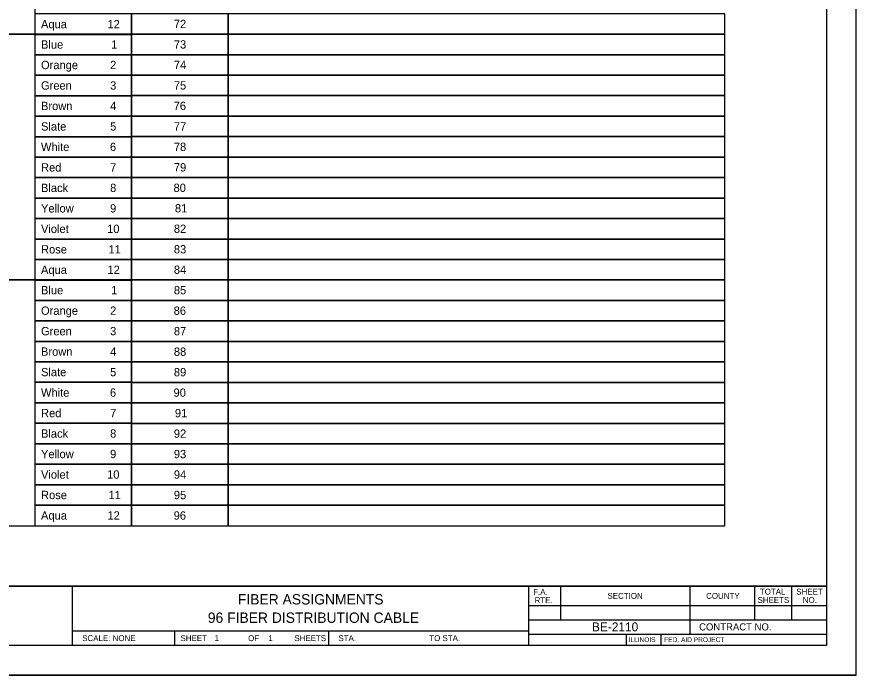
# Model space of a CAD drawing. Extents: x 788194 to 789894, y 1849847 to 1850947.
# Drawn here: x 789186 to 789894, y 1849847 to 1850402 of the extents above; entities that cross this region are included whole.
import ezdxf

# ---------------------------------------------------------------- set-up
doc = ezdxf.new("R2010")
doc.units = 0
for name, color, linetype in [('Sheets_50 Reference Boundary', 7, 'Continuous'), ('Sheets_General Details', 7, 'Continuous'), ('Sheets_Printer Plotting Border', 7, 'Continuous')]:
    doc.layers.add(name, color=color, linetype=linetype)

msp = doc.modelspace()

# ---------------------------------------------------------------- linework, layer by layer
at = {"layer": 'Sheets_50 Reference Boundary'}
msp.add_lwpolyline([(788294.19, 1850921.58), (789869.19, 1850921.58), (789869.19, 1849921.59), (788294.19, 1849921.59)], close=True, dxfattribs=at)
at = {"layer": 'Sheets_General Details'}
for p, q in [((789894.19, 1849846.59), (789894.19, 1850946.59)), ((788294.19, 1849921.59), (789869.19, 1849921.59)), ((789232.9, 1849921.59), (789232.9, 1849871.59)), ((789617.9, 1849921.59), (789617.9, 1849871.59)), ((789644.91, 1849921.59), (789644.91, 1849893.33)), ((789753.91, 1849921.59), (789753.91, 1849881.33)), ((789808.51, 1849921.59), (789808.51, 1849893.33)), ((789839.56, 1849921.59), (789839.56, 1849893.33)), ((789617.9, 1849905.33), (789869.19, 1849905.33)), ((789617.9, 1849893.33), (789869.19, 1849893.33)), ((789232.9, 1849884.09), (789617.9, 1849884.09)), ((789319.19, 1849884.09), (789319.19, 1849871.59)), ((789449.19, 1849884.09), (789449.19, 1849871.59)), ((789617.9, 1849881.33), (789869.19, 1849881.33)), ((789700.26, 1849881.33), (789700.26, 1849871.59)), ((789729.26, 1849881.33), (789729.26, 1849871.59)), ((789894.19, 1849846.59), (788194.19, 1849846.59))]:
    msp.add_line(p, q, dxfattribs=at)
for points in [[(788294.19, 1850921.59), (789869.19, 1850921.59), (789869.19, 1849871.59), (788294.19, 1849871.59)], [(789081.69, 1850387.11), (789201.61, 1850387.11), (789201.61, 1850594.35), (789081.69, 1850594.35)], [(789201.53, 1850386.93), (789282.99, 1850386.93), (789282.99, 1850404.2), (789201.53, 1850404.2)], [(789283.07, 1850387.11), (789364.53, 1850387.11), (789364.53, 1850404.38), (789283.07, 1850404.38)], [(789364.53, 1850387.11), (789783.3, 1850387.11), (789783.3, 1850404.38), (789364.53, 1850404.38)], [(789081.69, 1850179.86), (789201.61, 1850179.86), (789201.61, 1850387.11), (789081.69, 1850387.11)], [(789201.53, 1850369.77), (789282.99, 1850369.77), (789282.99, 1850387.04), (789201.53, 1850387.04)], [(789283.07, 1850369.83), (789364.53, 1850369.83), (789364.53, 1850387.11), (789283.07, 1850387.11)], [(789364.53, 1850369.83), (789783.3, 1850369.83), (789783.3, 1850387.11), (789364.53, 1850387.11)], [(789201.53, 1850352.5), (789282.99, 1850352.5), (789282.99, 1850369.77), (789201.53, 1850369.77)], [(789283.07, 1850352.56), (789364.53, 1850352.56), (789364.53, 1850369.83), (789283.07, 1850369.83)], [(789364.53, 1850352.56), (789783.3, 1850352.56), (789783.3, 1850369.83), (789364.53, 1850369.83)], [(789201.53, 1850335.23), (789282.99, 1850335.23), (789282.99, 1850352.5), (789201.53, 1850352.5)], [(789283.07, 1850335.29), (789364.53, 1850335.29), (789364.53, 1850352.56), (789283.07, 1850352.56)], [(789364.53, 1850335.29), (789783.3, 1850335.29), (789783.3, 1850352.56), (789364.53, 1850352.56)], [(789201.53, 1850317.96), (789282.99, 1850317.96), (789282.99, 1850335.23), (789201.53, 1850335.23)], [(789283.07, 1850318.02), (789364.53, 1850318.02), (789364.53, 1850335.29), (789283.07, 1850335.29)], [(789364.53, 1850318.02), (789783.3, 1850318.02), (789783.3, 1850335.29), (789364.53, 1850335.29)], [(789201.53, 1850300.69), (789282.99, 1850300.69), (789282.99, 1850317.96), (789201.53, 1850317.96)], [(789283.07, 1850300.75), (789364.53, 1850300.75), (789364.53, 1850318.02), (789283.07, 1850318.02)], [(789364.53, 1850300.75), (789783.3, 1850300.75), (789783.3, 1850318.02), (789364.53, 1850318.02)], [(789201.53, 1850283.42), (789282.99, 1850283.42), (789282.99, 1850300.69), (789201.53, 1850300.69)], [(789283.07, 1850283.48), (789364.53, 1850283.48), (789364.53, 1850300.75), (789283.07, 1850300.75)], [(789364.53, 1850283.48), (789783.3, 1850283.48), (789783.3, 1850300.75), (789364.53, 1850300.75)], [(789201.53, 1850266.14), (789282.99, 1850266.14), (789282.99, 1850283.42), (789201.53, 1850283.42)], [(789283.07, 1850266.21), (789364.53, 1850266.21), (789364.53, 1850283.48), (789283.07, 1850283.48)], [(789364.53, 1850266.21), (789783.3, 1850266.21), (789783.3, 1850283.48), (789364.53, 1850283.48)], [(789201.53, 1850248.87), (789282.99, 1850248.87), (789282.99, 1850266.14), (789201.53, 1850266.14)], [(789283.07, 1850248.94), (789364.53, 1850248.94), (789364.53, 1850266.21), (789283.07, 1850266.21)], [(789364.53, 1850248.94), (789783.3, 1850248.94), (789783.3, 1850266.21), (789364.53, 1850266.21)], [(789201.53, 1850231.6), (789282.99, 1850231.6), (789282.99, 1850248.87), (789201.53, 1850248.87)], [(789283.07, 1850231.67), (789364.53, 1850231.67), (789364.53, 1850248.94), (789283.07, 1850248.94)], [(789364.53, 1850231.67), (789783.3, 1850231.67), (789783.3, 1850248.94), (789364.53, 1850248.94)], [(789201.53, 1850214.33), (789282.99, 1850214.33), (789282.99, 1850231.6), (789201.53, 1850231.6)], [(789283.07, 1850214.4), (789364.53, 1850214.4), (789364.53, 1850231.67), (789283.07, 1850231.67)], [(789364.53, 1850214.4), (789783.3, 1850214.4), (789783.3, 1850231.67), (789364.53, 1850231.67)], [(789201.53, 1850197.06), (789282.99, 1850197.06), (789282.99, 1850214.33), (789201.53, 1850214.33)], [(789283.07, 1850197.13), (789364.53, 1850197.13), (789364.53, 1850214.4), (789283.07, 1850214.4)], [(789364.53, 1850197.13), (789783.3, 1850197.13), (789783.3, 1850214.4), (789364.53, 1850214.4)], [(789201.53, 1850179.79), (789282.99, 1850179.79), (789282.99, 1850197.06), (789201.53, 1850197.06)], [(789283.07, 1850179.86), (789364.53, 1850179.86), (789364.53, 1850197.13), (789283.07, 1850197.13)], [(789364.53, 1850179.86), (789783.3, 1850179.86), (789783.3, 1850197.13), (789364.53, 1850197.13)], [(789081.69, 1849972.62), (789201.61, 1849972.62), (789201.61, 1850179.86), (789081.69, 1850179.86)], [(789201.53, 1850162.63), (789282.99, 1850162.63), (789282.99, 1850179.9), (789201.53, 1850179.9)], [(789283.07, 1850162.59), (789364.53, 1850162.59), (789364.53, 1850179.86), (789283.07, 1850179.86)], [(789364.53, 1850162.59), (789783.3, 1850162.59), (789783.3, 1850179.86), (789364.53, 1850179.86)], [(789201.53, 1850145.36), (789282.99, 1850145.36), (789282.99, 1850162.63), (789201.53, 1850162.63)], [(789283.07, 1850145.32), (789364.53, 1850145.32), (789364.53, 1850162.59), (789283.07, 1850162.59)], [(789364.53, 1850145.32), (789783.3, 1850145.32), (789783.3, 1850162.59), (789364.53, 1850162.59)], [(789201.53, 1850128.09), (789282.99, 1850128.09), (789282.99, 1850145.36), (789201.53, 1850145.36)], [(789283.07, 1850128.05), (789364.53, 1850128.05), (789364.53, 1850145.32), (789283.07, 1850145.32)], [(789364.53, 1850128.05), (789783.3, 1850128.05), (789783.3, 1850145.32), (789364.53, 1850145.32)], [(789201.53, 1850110.82), (789282.99, 1850110.82), (789282.99, 1850128.09), (789201.53, 1850128.09)], [(789283.07, 1850110.78), (789364.53, 1850110.78), (789364.53, 1850128.05), (789283.07, 1850128.05)], [(789364.53, 1850110.78), (789783.3, 1850110.78), (789783.3, 1850128.05), (789364.53, 1850128.05)], [(789201.53, 1850093.55), (789282.99, 1850093.55), (789282.99, 1850110.82), (789201.53, 1850110.82)], [(789283.07, 1850093.51), (789364.53, 1850093.51), (789364.53, 1850110.78), (789283.07, 1850110.78)], [(789364.53, 1850093.51), (789783.3, 1850093.51), (789783.3, 1850110.78), (789364.53, 1850110.78)], [(789201.53, 1850076.28), (789282.99, 1850076.28), (789282.99, 1850093.55), (789201.53, 1850093.55)], [(789283.07, 1850076.24), (789364.53, 1850076.24), (789364.53, 1850093.51), (789283.07, 1850093.51)], [(789364.53, 1850076.24), (789783.3, 1850076.24), (789783.3, 1850093.51), (789364.53, 1850093.51)], [(789201.53, 1850059.01), (789282.99, 1850059.01), (789282.99, 1850076.28), (789201.53, 1850076.28)], [(789283.07, 1850058.97), (789364.53, 1850058.97), (789364.53, 1850076.24), (789283.07, 1850076.24)], [(789364.53, 1850058.97), (789783.3, 1850058.97), (789783.3, 1850076.24), (789364.53, 1850076.24)], [(789201.53, 1850041.74), (789282.99, 1850041.74), (789282.99, 1850059.01), (789201.53, 1850059.01)], [(789283.07, 1850041.7), (789364.53, 1850041.7), (789364.53, 1850058.97), (789283.07, 1850058.97)], [(789364.53, 1850041.7), (789783.3, 1850041.7), (789783.3, 1850058.97), (789364.53, 1850058.97)], [(789201.53, 1850024.47), (789282.99, 1850024.47), (789282.99, 1850041.74), (789201.53, 1850041.74)], [(789283.07, 1850024.43), (789364.53, 1850024.43), (789364.53, 1850041.7), (789283.07, 1850041.7)], [(789364.53, 1850024.43), (789783.3, 1850024.43), (789783.3, 1850041.7), (789364.53, 1850041.7)], [(789201.53, 1850007.19), (789282.99, 1850007.19), (789282.99, 1850024.47), (789201.53, 1850024.47)], [(789283.07, 1850007.16), (789364.53, 1850007.16), (789364.53, 1850024.43), (789283.07, 1850024.43)], [(789364.53, 1850007.16), (789783.3, 1850007.16), (789783.3, 1850024.43), (789364.53, 1850024.43)], [(789201.53, 1849989.92), (789282.99, 1849989.92), (789282.99, 1850007.19), (789201.53, 1850007.19)], [(789283.07, 1849989.89), (789364.53, 1849989.89), (789364.53, 1850007.16), (789283.07, 1850007.16)], [(789364.53, 1849989.89), (789783.3, 1849989.89), (789783.3, 1850007.16), (789364.53, 1850007.16)], [(789201.53, 1849972.65), (789282.99, 1849972.65), (789282.99, 1849989.92), (789201.53, 1849989.92)], [(789283.07, 1849972.62), (789364.53, 1849972.62), (789364.53, 1849989.89), (789283.07, 1849989.89)], [(789364.53, 1849972.62), (789783.3, 1849972.62), (789783.3, 1849989.89), (789364.53, 1849989.89)]]:
    msp.add_lwpolyline(points, close=True, dxfattribs=at)
at = {"layer": 'Sheets_Printer Plotting Border'}
msp.add_lwpolyline([(788194.19, 1849846.59), (789894.19, 1849846.59), (789894.19, 1850946.59), (788194.19, 1850946.59)], close=True, dxfattribs=at)

# ---------------------------------------------------------------- texts
at = {"layer": 'Sheets_General Details'}
for s, height, p in [('Aqua', 7, (789206.61, 1850392.07)), ('12', 7, (789262.65, 1850392.07)), ('72', 7, (789318.67, 1850392.24)), ('Blue', 7, (789206.61, 1850374.9)), ('1', 7, (789265.79, 1850374.9)), ('73', 7, (789318.67, 1850374.97)), ('Orange', 7, (789206.61, 1850357.63)), ('2', 7, (789264.91, 1850357.63)), ('74', 7, (789318.67, 1850357.7)), ('Green', 7, (789206.61, 1850340.36)), ('3', 7, (789264.91, 1850340.36)), ('75', 7, (789318.67, 1850340.43)), ('Brown', 7, (789206.61, 1850323.09)), ('4', 7, (789264.91, 1850323.09)), ('76', 7, (789318.51, 1850323.16)), ('Slate', 7, (789206.61, 1850305.82)), ('5', 7, (789264.91, 1850305.82)), ('77', 7, (789318.67, 1850305.89)), ('White', 7, (789206.61, 1850288.55)), ('6', 7, (789264.74, 1850288.55)), ('78', 7, (789318.67, 1850288.62)), ('Red', 7, (789206.61, 1850271.28)), ('7', 7, (789264.91, 1850271.28)), ('79', 7, (789318.67, 1850271.35)), ('Black', 7, (789206.61, 1850254.01)), ('8', 7, (789264.91, 1850254.01)), ('80', 7, (789318.4, 1850254.08)), ('Yellow', 7, (789206.61, 1850236.74)), ('9', 7, (789264.91, 1850236.74)), ('81', 7, (789319.55, 1850236.81)), ('Violet', 7, (789206.61, 1850219.47)), ('10', 7, (789262.37, 1850219.47)), ('82', 7, (789318.67, 1850219.54)), ('Rose', 7, (789206.61, 1850202.2)), ('11', 7, (789263.53, 1850202.2)), ('83', 7, (789318.67, 1850202.27)), ('Aqua', 7, (789206.61, 1850184.93)), ('12', 7, (789262.65, 1850184.93)), ('84', 7, (789318.67, 1850185)), ('Blue', 7, (789206.61, 1850167.76)), ('1', 7, (789265.79, 1850167.76)), ('85', 7, (789318.67, 1850167.73)), ('Orange', 7, (789206.61, 1850150.49)), ('2', 7, (789264.91, 1850150.49)), ('86', 7, (789318.51, 1850150.46)), ('Green', 7, (789206.61, 1850133.22)), ('3', 7, (789264.91, 1850133.22)), ('87', 7, (789318.67, 1850133.19)), ('Brown', 7, (789206.61, 1850115.95)), ('4', 7, (789264.91, 1850115.95)), ('88', 7, (789318.67, 1850115.91)), ('Slate', 7, (789206.61, 1850098.68)), ('5', 7, (789264.91, 1850098.68)), ('89', 7, (789318.67, 1850098.64)), ('White', 7, (789206.61, 1850081.41)), ('6', 7, (789264.74, 1850081.41)), ('90', 7, (789318.4, 1850081.37)), ('Red', 7, (789206.61, 1850064.14)), ('7', 7, (789264.91, 1850064.14)), ('91', 7, (789319.55, 1850064.1)), ('Black', 7, (789206.61, 1850046.87)), ('8', 7, (789264.91, 1850046.87)), ('92', 7, (789318.67, 1850046.83)), ('Yellow', 7, (789206.61, 1850029.6)), ('9', 7, (789264.91, 1850029.6)), ('93', 7, (789318.67, 1850029.56)), ('Violet', 7, (789206.61, 1850012.33)), ('10', 7, (789262.37, 1850012.33)), ('94', 7, (789318.67, 1850012.29)), ('Rose', 7, (789206.61, 1849995.06)), ('11', 7, (789263.53, 1849995.06)), ('95', 7, (789318.67, 1849995.02)), ('Aqua', 7, (789206.61, 1849977.79)), ('12', 7, (789262.65, 1849977.79)), ('96', 7, (789318.51, 1849977.75)), ('F.A.  ', 5, (789621.76, 1849914.34)), ('TOTAL', 4.999, (789812.93, 1849914.52)), ('SHEET', 4.999, (789843.67, 1849914.52)), (' FIBER ASSIGNMENTS', 8.75, (789369.4, 1849906.22)), ('RTE.', 5, (789622.92, 1849907.34)), ('SECTION', 4.999, (789684.41, 1849910.96)), ('COUNTY', 4.999, (789767.63, 1849910.96)), ('SHEETS', 4.999, (789810.97, 1849907.52)), ('NO.', 4.999, (789849.18, 1849907.52)), ('96 FIBER DISTRIBUTION CABLE', 8.75, (789347.32, 1849890.72)), ('BE-2110', 7.5, (789671.31, 1849883.6)), ('CONTRACT NO.      ', 6, (789761.68, 1849884.33)), ('SCALE: NONE', 5, (789241.36, 1849875.34)), ('SHEET', 5, (789324.29, 1849875.34)), (' 1 ', 5, (789351.12, 1849875.34)), ('OF', 5, (789381.34, 1849875.34)), ('1  ', 5, (789398.36, 1849875.34)), ('SHEETS', 5, (789420.29, 1849875.34)), ('STA.', 5, (789457.44, 1849875.34)), ('TO STA.', 5, (789534.1, 1849875.34)), ('ILLINOIS', 4, (789702.23, 1849874.56)), ('FED. AID PROJECT', 4, (789732.31, 1849874.56))]:
    msp.add_text(s, height=height, dxfattribs=at).set_placement(p)

doc.saveas('drawing.dxf')
